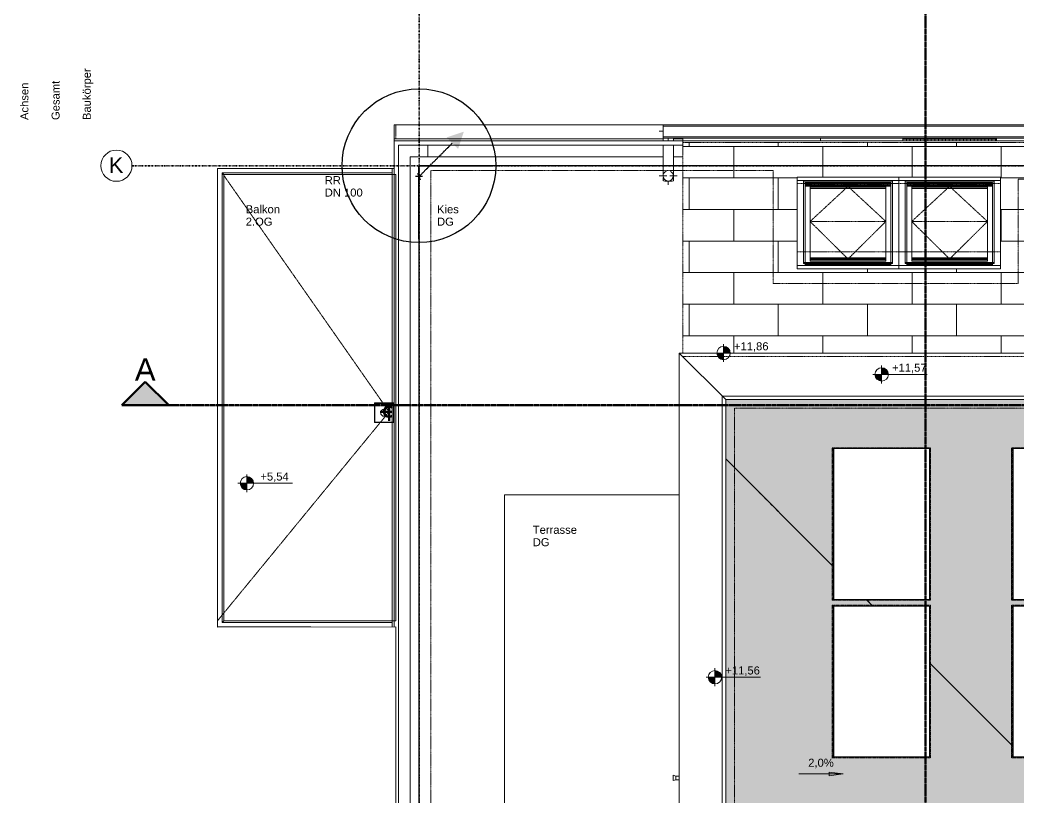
# Model space of a CAD drawing. Header units: millimetres. Extents: x -16605 to 28644, y -13270 to 28283.
# Drawn here: x -16424 to -5227, y 8372 to 17083 of the extents above; entities that cross this region are included whole.
import ezdxf
from ezdxf.enums import TextEntityAlignment as Align

# ---------------------------------------------------------------- set-up
doc = ezdxf.new("R2010")
doc.units = ezdxf.units.MM
for name, pattern in [('ACAD_ISO08W100', [36, 24, -3, 6, -3]), ('Achse', [0.009, 0.005, -0.002, 0, -0.002]), ('Strich', [0.00635, 0.003175, -0.003175]), ('Strich Punkt Mittel', [0.015875, 0.00635, -0.004763, 0, -0.004763]), ('Verdeckt', [0.003, 0.002, -0.001]), ('Verdeckt Oben', [0.00225, 0.0015, -0.00075]), ('Verdeckt Unten', [0.005, 0.003, -0.002])]:
    doc.linetypes.add(name, pattern=pattern)
for name, color, linetype, lineweight in [('A-FLOR-HRAL', 11, 'Continuous', 5), ('A-ROOF-OTLN', 132, 'Continuous', 5), ('A-ROOF-PATT', 132, 'Continuous', 13), ('A_2D', 7, 'Continuous', 5), ('A_Beschriftung_', 7, 'Continuous', 9), ('A_Dach', 7, 'Continuous', 13), ('A_Decken', 8, 'Continuous', 13), ('A_Fenster', 7, 'Continuous', 13), ('A_Gelaender', 7, 'Continuous', 13), ('A_Raeume', 7, 'Continuous', 13), ('A_Raeume_', 7, 'Continuous', 5), ('A_Raster_', 1, 'Continuous', 9), ('A_Waende', 7, 'Continuous', 13), ('G-ANNO-DIMS_', 111, 'Continuous', 9), ('G-ANNO-SYMB_', 111, 'Continuous', 9), ('HT_E-Gesamt', 2, 'Continuous', 13), ('M-EQPM', 50, 'Continuous', 5), ('P-PIPE', 3, 'Continuous', 5), ('P-PIPE-CNTR', 3, 'Continuous', 5), ('Text', 250, 'Continuous', 9)]:
    doc.layers.add(name, color=color, linetype=linetype, lineweight=lineweight)
doc.layers.add('E_ERDUNG', color=150, linetype='ACAD_ISO08W100', true_color=0x0f87ff)
doc.styles.add('Arial', font='arial.ttf', dxfattribs={"height": 0.175})
doc.styles.add('Arial_1', font='arial.ttf', dxfattribs={"height": 0.09})
doc.styles.add('Arial_6', font='arial.ttf', dxfattribs={"height": 0.25})
doc.styles.add('Arial_7', font='arial.ttf', dxfattribs={"height": 0.0018})
doc.styles.add('ET_LEGENDE - Wohnung$0$ROMANS', font='romans.shx', dxfattribs={"width": 0.6})

# ---------------------------------------------------------------- blocks, each defined once
blk = doc.blocks.new('Geländer - Geländer-3410059-263_PP_DDS_BT1')
at = {"layer": 'A_Gelaender', "lineweight": 5}
for p, q in [((10.663, 87.858), (7.643, 87.858)), ((10.883, 87.858), (10.778, 87.858)), ((10.883, 87.858), (10.883, 87.838)), ((7.623, 87.528), (7.623, 84.899)), ((7.623, 84.894), (7.623, 84.684)), ((7.623, 84.679), (7.623, 82.389))]:
    blk.add_line(p, q, dxfattribs=at)
blk = doc.blocks.new('Typ des oberen Holms - Oberer Geländerholm_Innen_-3410094-263_PP_DDS_BT1')
at = {"layer": 'A_Gelaender', "lineweight": 5}
for p, q in [((7.643, 87.838), (10.883, 87.838)), ((7.693, 87.788), (7.693, 70.848)), ((10.883, 87.788), (7.693, 87.788)), ((10.883, 87.838), (10.883, 87.788)), ((7.643, 82.389), (7.643, 87.528))]:
    blk.add_line(p, q, dxfattribs=at)
blk = doc.blocks.new('Typ des oberen Holms - Oberer Geländerholm_Innen_-V4-263_PP_DDS_BT1')
at = {"layer": 'A_Gelaender', "lineweight": 5}
for p, q in [((7.643, 87.838), (10.883, 87.838)), ((7.693, 87.788), (10.883, 87.788)), ((7.693, 70.848), (7.693, 87.788)), ((10.883, 87.838), (10.883, 87.788)), ((7.643, 82.389), (7.643, 87.528))]:
    blk.add_line(p, q, dxfattribs=at)
blk = doc.blocks.new('Geländer - Geländer-3422997-263_PP_DDS_BT1')
at = {"layer": 'A_Gelaender', "lineweight": 5}
for p, q in [((5.713, 87.478), (5.733, 87.458)), ((5.733, 87.458), (7.623, 87.458)), ((5.733, 82.458), (5.733, 87.458)), ((5.713, 82.438), (5.733, 82.458)), ((7.623, 82.458), (5.733, 82.458))]:
    blk.add_line(p, q, dxfattribs=at)
blk = doc.blocks.new('Typ des oberen Holms - Oberer Geländerholm_Innen_-3423006-263_PP_DDS_BT1')
at = {"layer": 'A_Gelaender', "lineweight": 5}
for p, q in [((7.623, 87.478), (5.713, 87.478)), ((5.713, 87.478), (5.713, 82.438)), ((5.713, 82.438), (7.623, 82.438)), ((6.708, 82.388), (5.663, 82.388))]:
    blk.add_line(p, q, dxfattribs=at)
blk = doc.blocks.new('Typ des oberen Holms - Oberer Geländerholm_Innen_-V5-263_PP_DDS_BT1')
at = {"layer": 'A_Gelaender', "lineweight": 5}
for p, q in [((5.713, 87.478), (5.713, 82.438)), ((7.623, 87.478), (5.713, 87.478)), ((5.713, 82.438), (7.623, 82.438)), ((5.663, 82.388), (6.708, 82.388))]:
    blk.add_line(p, q, dxfattribs=at)
blk = doc.blocks.new('Fens_Dach_1tlg1 - KF_1140X1400-V8-263_PP_DDS_BT1')
at = {"layer": 'A_Fenster'}
for p, q in [((37.85, 87.429), (36.71, 87.429)), ((36.71, 87.429), (36.71, 86.439)), ((36.71, 87.393), (36.71, 87.429)), ((36.71, 86.403), (36.71, 87.393)), ((36.71, 87.393), (36.78, 87.393)), ((36.78, 87.393), (37.78, 87.393)), ((36.78, 86.474), (36.78, 87.393)), ((36.78, 87.393), (36.78, 87.379)), ((37.78, 87.393), (36.78, 87.393)), ((36.78, 87.379), (36.78, 86.46)), ((36.78, 87.379), (37.78, 87.379)), ((36.8, 86.474), (36.8, 87.365)), ((36.8, 87.365), (37.76, 87.365)), ((36.8, 87.33), (36.8, 87.365)), ((36.8, 86.474), (36.8, 87.365)), ((36.8, 87.365), (36.8, 87.34)), ((37.76, 87.365), (36.8, 87.365)), ((36.8, 87.34), (36.8, 86.474)), ((36.855, 87.34), (36.8, 87.34)), ((36.855, 87.326), (36.855, 87.34)), ((37.705, 87.34), (36.855, 87.34)), ((36.855, 87.34), (36.855, 86.527)), ((37.705, 87.34), (36.855, 87.34)), ((37.76, 87.34), (37.705, 87.34)), ((37.705, 87.34), (37.705, 87.326)), ((37.705, 86.527), (37.705, 87.34)), ((37.76, 87.365), (37.76, 86.474)), ((37.76, 87.365), (37.76, 87.33)), ((37.76, 87.365), (37.76, 86.474)), ((37.76, 87.34), (37.76, 87.365)), ((37.76, 86.474), (37.76, 87.34)), ((37.78, 87.393), (37.85, 87.393)), ((37.78, 87.393), (37.78, 86.474)), ((37.78, 87.379), (37.78, 87.393)), ((37.78, 86.46), (37.78, 87.379)), ((37.85, 86.439), (37.85, 87.429)), ((37.85, 87.429), (37.85, 87.393)), ((37.85, 87.393), (37.85, 86.403)), ((37.76, 87.33), (36.8, 87.33)), ((36.8, 87.33), (36.8, 86.474)), ((36.855, 86.513), (36.855, 87.326)), ((36.855, 87.326), (36.855, 87.316)), ((36.855, 87.326), (37.705, 87.326)), ((36.855, 87.301), (36.855, 87.326)), ((36.855, 87.316), (36.855, 86.503)), ((36.855, 87.316), (37.705, 87.316)), ((36.855, 86.503), (36.855, 87.301)), ((37.705, 87.301), (36.855, 87.301)), ((37.705, 87.316), (37.705, 87.326)), ((37.705, 87.326), (37.705, 86.513)), ((37.705, 87.326), (37.705, 87.301)), ((37.705, 86.503), (37.705, 87.316)), ((37.705, 87.301), (37.705, 86.503)), ((37.76, 86.474), (37.76, 87.33)), ((36.71, 86.439), (37.85, 86.439)), ((36.71, 86.403), (36.71, 86.439)), ((37.78, 86.474), (36.78, 86.474)), ((36.78, 86.474), (36.78, 86.46)), ((36.78, 86.46), (37.78, 86.46)), ((37.76, 86.474), (36.8, 86.474)), ((36.8, 86.474), (36.8, 86.46)), ((36.8, 86.46), (36.8, 86.474)), ((37.76, 86.474), (36.8, 86.474)), ((36.8, 86.474), (36.8, 86.46)), ((36.8, 86.474), (36.8, 86.46)), ((36.8, 86.46), (36.8, 86.449)), ((36.8, 86.439), (36.8, 86.46)), ((36.8, 86.46), (36.8, 86.449)), ((36.8, 86.46), (36.8, 86.449)), ((36.8, 86.449), (36.8, 86.439)), ((36.8, 86.449), (37.76, 86.449)), ((36.8, 86.439), (37.76, 86.439)), ((36.855, 86.488), (36.855, 86.527)), ((36.855, 86.527), (37.705, 86.527)), ((36.855, 86.503), (36.855, 86.513)), ((37.705, 86.513), (36.855, 86.513)), ((36.855, 86.503), (37.705, 86.503)), ((36.855, 86.488), (36.855, 86.503)), ((37.705, 86.488), (36.855, 86.488)), ((37.705, 86.488), (37.705, 86.527)), ((37.705, 86.513), (37.705, 86.503)), ((37.705, 86.503), (37.705, 86.488)), ((37.76, 86.46), (37.76, 86.474)), ((37.76, 86.46), (37.76, 86.474)), ((37.76, 86.474), (37.76, 86.46)), ((37.76, 86.46), (37.76, 86.474)), ((37.76, 86.449), (37.76, 86.46)), ((37.76, 86.439), (37.76, 86.46)), ((37.76, 86.46), (37.76, 86.449)), ((37.76, 86.449), (37.76, 86.46)), ((37.76, 86.439), (37.76, 86.449)), ((37.78, 86.474), (37.78, 86.46)), ((37.85, 86.403), (37.85, 86.439)), ((37.85, 86.403), (36.71, 86.403))]:
    blk.add_line(p, q, dxfattribs=at)
at = {"layer": 'A_Fenster', "linetype": 'Verdeckt', "lineweight": 5}
for p, q in [((36.8, 86.474), (36.8, 87.352)), ((36.8, 87.352), (37.76, 87.352)), ((37.76, 87.352), (37.76, 86.474)), ((36.855, 86.933), (37.28, 87.326)), ((37.705, 86.933), (37.28, 87.326)), ((36.855, 86.933), (37.705, 86.933)), ((37.266, 86.527), (36.855, 86.933)), ((37.295, 86.527), (37.705, 86.933)), ((36.8, 86.461), (36.8, 86.474)), ((37.76, 86.461), (36.8, 86.461)), ((37.28, 86.513), (37.266, 86.527)), ((37.28, 86.513), (37.295, 86.527)), ((37.76, 86.474), (37.76, 86.461))]:
    blk.add_line(p, q, dxfattribs=at)
blk = doc.blocks.new('Fens_Dach_1tlg1 - KF_1140X1400-V12-263_PP_DDS_BT1')
at = {"layer": 'A_Fenster'}
for p, q in [((13.305, 87.429), (12.165, 87.429)), ((12.165, 87.429), (12.165, 86.439)), ((12.165, 87.393), (12.165, 87.429)), ((12.165, 86.403), (12.165, 87.393)), ((12.165, 87.393), (12.235, 87.393)), ((12.235, 87.393), (13.235, 87.393)), ((12.235, 86.474), (12.235, 87.393)), ((12.235, 87.393), (12.235, 87.379)), ((13.235, 87.393), (12.235, 87.393)), ((12.235, 87.379), (12.235, 86.46)), ((12.235, 87.379), (13.235, 87.379)), ((12.255, 86.474), (12.255, 87.365)), ((12.255, 87.365), (13.215, 87.365)), ((12.255, 87.33), (12.255, 87.365)), ((12.255, 86.474), (12.255, 87.365)), ((12.255, 87.365), (12.255, 87.34)), ((13.215, 87.365), (12.255, 87.365)), ((12.255, 87.34), (12.255, 86.474)), ((12.31, 87.34), (12.255, 87.34)), ((12.31, 87.326), (12.31, 87.34)), ((13.16, 87.34), (12.31, 87.34)), ((12.31, 87.34), (12.31, 86.527)), ((13.16, 87.34), (12.31, 87.34)), ((13.215, 87.34), (13.16, 87.34)), ((13.16, 87.34), (13.16, 87.326)), ((13.16, 86.527), (13.16, 87.34)), ((13.215, 87.365), (13.215, 86.474)), ((13.215, 87.365), (13.215, 87.33)), ((13.215, 87.365), (13.215, 86.474)), ((13.215, 87.34), (13.215, 87.365)), ((13.215, 86.474), (13.215, 87.34)), ((13.235, 87.393), (13.305, 87.393)), ((13.235, 87.393), (13.235, 86.474)), ((13.235, 87.379), (13.235, 87.393)), ((13.235, 86.46), (13.235, 87.379)), ((13.305, 86.439), (13.305, 87.429)), ((13.305, 87.429), (13.305, 87.393)), ((13.305, 87.393), (13.305, 86.403)), ((13.215, 87.33), (12.255, 87.33)), ((12.255, 87.33), (12.255, 86.474)), ((12.31, 86.513), (12.31, 87.326)), ((12.31, 87.326), (12.31, 87.316)), ((12.31, 87.326), (13.16, 87.326)), ((12.31, 87.301), (12.31, 87.326)), ((12.31, 87.316), (12.31, 86.503)), ((12.31, 87.316), (13.16, 87.316)), ((12.31, 86.503), (12.31, 87.301)), ((13.16, 87.301), (12.31, 87.301)), ((13.16, 87.316), (13.16, 87.326)), ((13.16, 87.326), (13.16, 86.513)), ((13.16, 87.326), (13.16, 87.301)), ((13.16, 86.503), (13.16, 87.316)), ((13.16, 87.301), (13.16, 86.503)), ((13.215, 86.474), (13.215, 87.33)), ((12.165, 86.439), (13.305, 86.439)), ((12.165, 86.403), (12.165, 86.439)), ((13.235, 86.474), (12.235, 86.474)), ((12.235, 86.474), (12.235, 86.46)), ((12.235, 86.46), (13.235, 86.46)), ((13.215, 86.474), (12.255, 86.474)), ((12.255, 86.474), (12.255, 86.46)), ((12.255, 86.46), (12.255, 86.474)), ((13.215, 86.474), (12.255, 86.474)), ((12.255, 86.474), (12.255, 86.46)), ((12.255, 86.474), (12.255, 86.46)), ((12.255, 86.46), (12.255, 86.449)), ((12.255, 86.439), (12.255, 86.46)), ((12.255, 86.46), (12.255, 86.449)), ((12.255, 86.46), (12.255, 86.449)), ((12.255, 86.449), (12.255, 86.439)), ((12.255, 86.449), (13.215, 86.449)), ((12.255, 86.439), (13.215, 86.439)), ((12.31, 86.488), (12.31, 86.527)), ((12.31, 86.527), (13.16, 86.527)), ((12.31, 86.503), (12.31, 86.513)), ((13.16, 86.513), (12.31, 86.513)), ((12.31, 86.503), (13.16, 86.503)), ((12.31, 86.488), (12.31, 86.503)), ((13.16, 86.488), (12.31, 86.488)), ((13.16, 86.488), (13.16, 86.527)), ((13.16, 86.513), (13.16, 86.503)), ((13.16, 86.503), (13.16, 86.488)), ((13.215, 86.46), (13.215, 86.474)), ((13.215, 86.46), (13.215, 86.474)), ((13.215, 86.474), (13.215, 86.46)), ((13.215, 86.46), (13.215, 86.474)), ((13.215, 86.449), (13.215, 86.46)), ((13.215, 86.439), (13.215, 86.46)), ((13.215, 86.46), (13.215, 86.449)), ((13.215, 86.449), (13.215, 86.46)), ((13.215, 86.439), (13.215, 86.449)), ((13.235, 86.474), (13.235, 86.46)), ((13.305, 86.403), (13.305, 86.439)), ((13.305, 86.403), (12.165, 86.403))]:
    blk.add_line(p, q, dxfattribs=at)
at = {"layer": 'A_Fenster', "linetype": 'Verdeckt', "lineweight": 5}
for p, q in [((12.255, 86.474), (12.255, 87.352)), ((12.255, 87.352), (13.215, 87.352)), ((13.215, 87.352), (13.215, 86.474)), ((12.31, 86.933), (12.735, 87.326)), ((13.16, 86.933), (12.735, 87.326)), ((12.31, 86.933), (13.16, 86.933)), ((12.721, 86.527), (12.31, 86.933)), ((12.75, 86.527), (13.16, 86.933)), ((12.255, 86.461), (12.255, 86.474)), ((13.215, 86.461), (12.255, 86.461)), ((12.735, 86.513), (12.721, 86.527)), ((12.735, 86.513), (12.75, 86.527)), ((13.215, 86.474), (13.215, 86.461))]:
    blk.add_line(p, q, dxfattribs=at)
blk = doc.blocks.new('Fens_1tlg_OL - DF_OL_DK_1120x2400-10146496-263_PP_DDS_BT1')
at = {"layer": 'A_Fenster', "linetype": 'Verdeckt Oben', "lineweight": 5}
blk.add_line((-0.525, 0.26), (0.525, 0.26), dxfattribs=at)
blk = doc.blocks.new('Basiswand _ Attika_BLE_0340_0100 - ___-7444952-263_PP_DDS_BT1')
at = {"layer": 'A_Waende'}
for p, q in [((11.363, 84.938), (10.843, 85.458)), ((10.843, 85.458), (39.483, 85.458)), ((11.363, 84.938), (38.963, 84.938))]:
    blk.add_line(p, q, dxfattribs=at)
blk = doc.blocks.new('Basiswand _ Attika_BLE_0340_0100 - ___-7444962-263_PP_DDS_BT1')
at = {"layer": 'A_Waende'}
for p, q in [((10.843, 85.458), (11.363, 84.938)), ((10.843, 73.698), (10.843, 85.458)), ((11.363, 74.218), (11.363, 84.938)), ((11.363, 74.218), (10.843, 73.698))]:
    blk.add_line(p, q, dxfattribs=at)
blk = doc.blocks.new('Allg_Sollarkollektor - Allg_Sollarkollektor-V22-263_PP_DDS_BT1')
at = {"layer": 'A_2D', "color": 8, "linetype": 'Strich', "lineweight": 13}
for p, q in [((-0.855, 0.555), (-0.855, -0.537)), ((0.855, 0.555), (-0.855, 0.555)), ((-0.845, 0.545), (-0.845, -0.527)), ((0.845, 0.545), (-0.845, 0.545)), ((-0.845, 0.545), (0.845, 0.545)), ((-0.845, -0.527), (-0.845, 0.545)), ((0.845, -0.527), (0.845, 0.545)), ((0.845, 0.545), (0.845, -0.527)), ((0.855, -0.537), (0.855, 0.555)), ((-0.855, -0.537), (0.855, -0.537)), ((-0.855, -0.537), (-0.855, -0.546)), ((0.855, -0.546), (-0.855, -0.546)), ((-0.845, -0.527), (0.845, -0.527)), ((0.845, -0.527), (-0.845, -0.527)), ((0.855, -0.537), (0.855, -0.546))]:
    blk.add_line(p, q, dxfattribs=at)
blk = doc.blocks.new('HLS_Rigol - 20x8cm-V27-263_PP_DDS_BT1')
at = {"layer": 'M-EQPM'}
h = blk.add_hatch(dxfattribs=at)
h.set_pattern_fill('FP_22', color=256, style=0, pattern_type=2)
h.set_pattern_definition([(270, (0, 0.6096), (0.04, 0), [])])
h.paths.add_polyline_path([(0.539, 0.077), (1.05, 0.077), (1.05, 0.095), (0, 0.095), (0, 0.077), (0.185, 0.077)])
for p, q in [((0, 0.097), (0, 0.1)), ((0, 0.1), (1.05, 0.1)), ((0, 0.1), (1.05, 0.1)), ((0, 0.097), (1.05, 0.097)), ((0, 0.077), (0, 0.095)), ((0, 0.095), (1.05, 0.095)), ((1.05, 0.1), (1.05, 0.097)), ((1.05, 0.095), (1.05, 0.077))]:
    blk.add_line(p, q, dxfattribs=at)
blk = doc.blocks.new('Kemperventil - Standard-V29-263_PP_DDS_BT1')
at = {"layer": 'HT_E-Gesamt'}
for p, q in [((0.095, 0.19), (0.105, 0.16)), ((0.125, 0.19), (0.095, 0.19)), ((0.105, 0.16), (0.105, 0.12)), ((0.125, 0.16), (0.105, 0.16)), ((0.155, 0.19), (0.125, 0.19)), ((0.145, 0.16), (0.125, 0.16)), ((0.145, 0.16), (0.155, 0.19)), ((0.145, 0.12), (0.145, 0.16))]:
    blk.add_line(p, q, dxfattribs=at)
blk = doc.blocks.new('HLS_Wasserfangkasten - HLS_Wasserfangkasten-V32-263_PP_DDS_BT1')
at = {"layer": 'M-EQPM'}
for p, q in [((-0.11, 0.11), (-0.11, -0.11)), ((-0.105, -0.105), (-0.105, 0.105)), ((-0.105, 0.105), (0.105, 0.105)), ((0.105, 0.105), (0.105, -0.105)), ((0.11, -0.11), (0.11, 0.11)), ((-0.11, -0.11), (0.11, -0.11)), ((0.105, -0.105), (-0.105, -0.105))]:
    blk.add_line(p, q, dxfattribs=at)
for start, end in [(172.3015, 180), (180, 360), (360, 29.7215)]:
    blk.add_arc((0, 0), 0.04, start, end, dxfattribs=at)
blk = doc.blocks.new('Raster - BS_Achse-112124-263_PP_DDS_BT1')
at = {"layer": 'A_Beschriftung_'}
blk.add_circle((0, 0), 0.0035, dxfattribs=at)
blk = doc.blocks.new('Höhenkoten - 018-55641-263_PP_DDS_BT1')
at = {"layer": 'G-ANNO-DIMS_'}
h = blk.add_hatch(color=256, dxfattribs=at)
edge = h.paths.add_edge_path()
edge.add_line((0, 0), (0, -0.0015))
edge.add_arc((0, 0), 0.0015, 180, 270, ccw=False)
edge.add_line((-0.0015, 0), (0, 0))
h = blk.add_hatch(color=256, dxfattribs=at)
edge = h.paths.add_edge_path()
edge.add_line((0, 0), (0, 0.0015))
edge.add_arc((0, 0), 0.0015, 0, 90, ccw=False)
edge.add_line((0.0015, 0), (0, 0))
for p, q in [((-0.002, 0), (0.01024, 0)), ((0, 0), (0, 0.002)), ((0, 0), (0, -0.002))]:
    blk.add_line(p, q, dxfattribs=at)
blk.add_circle((0, 0), 0.0015, dxfattribs=at)
blk = doc.blocks.new('Schnitt - 100_Gebaeudeschnitt-1260755-263_PP_DDS_BT1')
at = {"layer": 'G-ANNO-SYMB_'}
blk.add_hatch(color=256, dxfattribs=at).paths.add_polyline_path([(-0.00829, 0), (-0.00305, 0.00525), (0.0022, 0)])
at = {"layer": 'G-ANNO-SYMB_', "lineweight": 70}
for p, q in [((-0.00305, 0.00525), (-0.00829, 0)), ((0.0022, 0), (-0.00305, 0.00525)), ((-0.00829, 0), (0.0022, 0))]:
    blk.add_line(p, q, dxfattribs=at)
blk = doc.blocks.new('BS_Maßkette_AT_PP - oben oder links-9611914-263_PP_DDS_BT1')
at = {"layer": 'A_Beschriftung_', "char_height": 0.0018, "attachment_point": 1, "style": 'Arial_7'}
for s, insert, width in [('Achsen', (0, 0.00022), 0.0099409), ('Gesamt', (0, -0.00678), 0.0102616), ('Baukörper', (0, -0.01378), 0.0137089)]:
    blk.add_mtext(s, dxfattribs=dict(at, insert=insert, width=width))
blk = doc.blocks.new('645645654')
at = {"layer": 'A-ROOF-PATT', "lineweight": 5, "true_color": 0x636466}
h = blk.add_hatch(dxfattribs=at)
h.set_pattern_fill('FP_19', color=251, style=0, pattern_type=2)
h.set_pattern_definition([(180, (0.0827, 43.595), (-1, -0.70711), [1, 0]), (180, (0.0827, 43.241), (-1, -0.70711), [1, 0]), (270, (-0.4173, 43.948), (1, -0.70711), [0.35355, -0.35355]), (270, (-0.9173, 43.595), (1, -0.70711), [0.35355, -0.35355])])
h.paths.add_polyline_path([(12.103, 85.418), (22.418, 85.418), (22.418, 85.421), (10.883, 85.421), (10.883, 85.418), (11.75, 85.418)])
h.paths.add_polyline_path([(16.346, 85.458), (22.418, 85.458), (22.418, 87.818), (10.883, 87.818), (10.883, 85.458), (15.992, 85.458)])
h.paths.add_polyline_path([(13.164, 86.403), (12.165, 86.403), (12.165, 87.429), (14.445, 87.429), (14.445, 86.403), (13.305, 86.403)])
h.paths.add_polyline_path([(18.518, 86.403), (18.518, 87.429), (19.658, 87.429), (19.658, 86.403), (18.755, 86.403)])
h.paths.add_polyline_path([(16.699, 86.403), (16.115, 86.403), (16.115, 87.429), (17.255, 87.429), (17.255, 86.403)])
h = blk.add_hatch(dxfattribs=at)
h.set_pattern_fill('FP_3', color=251, style=0, pattern_type=2)
h.set_pattern_definition([(228.007, (0.18288, 0.31212), (-2.0318916186, -2.2854183216), [0.03417, -3.383]), (184.969, (0.16002, 0.28673), (3.0484561691, 0.2540019391), [0.05864, -5.805]), (132.516, (0.1016, 0.28165), (2.5403073697, -2.7937891523), [0.04134, -4.093]), (267.273, (0.00254, 0.21816), (0.253996185, 5.0786668393), [0.05339, -5.286]), (292.838, (0, 0.16483), (-1.2698527249, 3.0470029274), [0.05235, -5.183]), (357.274, (0.02032, 0.11658), (-5.07967014, 0.2539551053), [0.0534, -5.287]), (37.689, (0.07366, 0.11404), (-3.3023081407, -2.5397638277), [0.07061, -6.991]), (72.252, (0.12954, 0.15721), (1.778005175, 5.5869097272), [0.06666, -6.599]), (121.435, (0.14986, 0.2207), (-2.0322483687, 3.3017026713), [0.05357, -5.304]), (175.237, (0.12192, 0.26641), (2.793562267, -0.253928434), [0.06117, -2.997]), (222.392, (0.06096, 0.27149), (-3.04766884196, -2.7931589737), [0.0791, -7.831]), (138.82, (0.254, 0.21562), (-1.777671267, 1.5233964025), [0.027, -2.673]), (171.471, (0.23368, 0.2334), (3.3021888525, -0.5079247348), [0.05137, -5.085]), (224.994, (0.18288, 0.24102), (1.7e-06, -0.25395033), [0.03592, -0.32326]), (203.194, (0.1651, 0.27149), (1.269649148, 0.507732472), [0.01934, -1.915]), (291.805, (0.14732, 0.26387), (-0.25399169, 0.761853061), [0.02735, -1.34]), (30.959, (0.15748, 0.23848), (0.762001806, 0.507900117), [0.04443, -1.437]), (161.569, (0.19558, 0.26133), (0.50799946, -0.25394648), [0.03213, -0.77107]), (16.386, (0, 0.26387), (2.5402409495, 0.7618958376), [0.04501, -4.456]), (70.343, (0.04318, 0.27657), (-1.0158409634, -2.7930526678), [0.03775, -3.738]), (293.203, (0.19558, 0.31212), (-0.507931902, 1.269569378), [0.03868, -1.895]), (343.614, (0.21082, 0.27657), (-2.5402409495, 0.7618958376), [0.04501, -4.456]), (339.448, (0, 0.10642), (-1.269562447, 0.507723815), [0.0434, -2.127]), (294.779, (0.04064, 0.09119), (-1.270170545, 2.793875891), [0.03636, -3.6]), (66.797, (0.19812, 0.05817), (0.507931902, 1.269569378), [0.03868, -1.895]), (17.351, (0.21336, 0.09373), (-3.3023008244, -1.015905403), [0.04258, -4.215]), (69.44, (0.07366, 0.05817), (-0.507910437, -1.269488031), [0.0217, -2.148]), (101.312, (0.18288, 0.05817), (-0.25401686, 1.015909677), [0.01295, -1.282]), (165.966, (0.18034, 0.07087), (0.762001095, -0.25395347), [0.05236, -0.99489]), (186.008, (0.12954, 0.08357), (2.540368142, 0.2539986755), [0.04853, -4.804]), (303.695, (0.15748, 0.21562), (-0.25399657, 0.50789492), [0.03663, -0.87906]), (353.159, (0.1778, 0.18515), (4.3182463913, -0.5078916343), [0.06396, -6.332]), (60.941, (0.2413, 0.17753), (-1.015812906, -1.777341202), [0.02615, -2.589]), (90, (0.254, 0.20038), (-0.254, 0.25395), [0.01524, -0.23871]), (120.261, (0.12446, 0.09119), (1.015775651, -1.7772852853), [0.03528, -3.493]), (48.007, (0.10668, 0.12166), (2.0318916186, 2.2854183216), [0.06834, -3.349]), (0, (0.1524, 0.17245), (0.254, 0.25395), [0.06604, -0.18796]), (325.31, (0.21844, 0.17245), (-2.5398141737, 1.7775269018), [0.04016, -3.976]), (254.052, (0.25146, 0.14959), (-0.253856876, -1.015327533), [0.03698, -1.812]), (207.641, (0.2413, 0.11404), (-4.8256903689, -2.5392983613), [0.06021, -5.961]), (175.427, (0.18796, 0.08611), (-3.3022641056, 0.2539653403), [0.0637, -6.307])])
h.paths.add_polyline_path([(15.094, 80.542), (15.222, 80.542), (15.218, 80.922), (14.713, 80.922), (15.047, 80.589)])
h.paths.add_polyline_path([(14.568, 81.067), (14.568, 82.632), (15.198, 82.632), (15.198, 82.687), (14.568, 82.687), (14.568, 84.397), (15.178, 84.397), (15.171, 84.938), (11.363, 84.938), (11.363, 84.273), (12.559, 83.076), (12.559, 84.397), (13.66, 84.397), (13.66, 82.687), (12.949, 82.687), (13.003, 82.632), (13.66, 82.632), (13.66, 81.976), (14.524, 81.112)])
h = blk.add_hatch(dxfattribs=at)
h.set_pattern_fill('FP_1', color=251, style=0, pattern_type=2)
h.set_pattern_definition([(228.018, (0.16291, 0.254), (-2.0314528123, -2.2858083747), [0.03417, -3.383]), (184.971, (0.14005, 0.2286), (3.0474510622, 0.2540216987), [0.05863, -5.804]), (132.505, (0.08165, 0.22352), (2.5397709538, -2.7942768048), [0.04134, -4.093]), (267.274, (-0.01739, 0.16002), (0.2539551053, 5.07967014), [0.0534, -5.287]), (292.83, (-0.01993, 0.10668), (-1.2698152688, 3.0481018627), [0.05236, -5.184]), (357.273, (0.00038, 0.05842), (-5.0786668393, 0.253996185), [0.05339, -5.286]), (37.7, (0.05371, 0.05588), (-3.301035372, -2.5397783393), [0.07061, -6.99]), (72.259, (0.10958, 0.09906), (1.7776368311, 5.5880763064), [0.06667, -6.6]), (121.425, (0.1299, 0.16256), (-2.0316720819, 3.3020573153), [0.05358, -5.304]), (175.235, (0.10196, 0.20828), (2.7935534013, -0.254025948), [0.06116, -2.997]), (222.403, (0.04101, 0.21336), (-3.0471325378, -2.7937440326), [0.0791, -7.831]), (138.808, (0.23402, 0.15748), (-1.7773521685, 1.5237686836), [0.027, -2.673]), (171.468, (0.2137, 0.17526), (3.30117332, -0.5079492745), [0.05136, -5.084]), (225.006, (0.16291, 0.18288), (5.4e-06, -0.25399983), [0.03592, -0.32326]), (203.203, (0.14513, 0.21336), (1.269569378, 0.507931902), [0.01934, -1.915]), (291.797, (0.12736, 0.20574), (-0.253942868, 0.76200551), [0.02736, -1.34]), (30.969, (0.13752, 0.18034), (0.761847982, 0.508005658), [0.04443, -1.436]), (161.562, (0.17561, 0.2032), (0.50789886, -0.25399589), [0.03212, -0.77095]), (16.393, (-0.01993, 0.20574), (2.539188499, 0.7619239566), [0.045, -4.455]), (70.35, (0.02324, 0.21844), (-1.015826576, -2.7941218824), [0.03776, -3.738]), (293.194, (0.17561, 0.254), (-0.507732472, 1.269649148), [0.03869, -1.896]), (343.607, (0.19084, 0.21844), (-2.539188499, 0.7619239566), [0.045, -4.455]), (339.44, (-0.01993, 0.04826), (-1.269488031, 0.507910437), [0.0434, -2.126]), (294.771, (0.0207, 0.03302), (-1.269780434, 2.794053213), [0.03637, -3.6]), (66.806, (0.17815, 0), (0.507732472, 1.269649148), [0.03869, -1.896]), (17.357, (0.19338, 0.03556), (-3.3012399564, -1.015952889), [0.04257, -4.214]), (69.448, (0.05371, 0), (-0.507723815, -1.269562447), [0.0217, -2.148]), (101.308, (0.16291, 0), (-0.25393613, 1.01592937), [0.01295, -1.282]), (165.961, (0.16037, 0.0127), (0.761850388, -0.25399813), [0.05235, -0.99472]), (186.01, (0.10958, 0.0254), (2.5393647706, 0.253982649), [0.04852, -4.803]), (303.685, (0.13752, 0.15748), (-0.253946744, 0.50799749), [0.03663, -0.87912]), (353.156, (0.15783, 0.127), (4.317226918, -0.50799857), [0.06394, -6.33]), (60.95, (0.22132, 0.11938), (-1.016019282, -1.77837494), [0.02615, -2.589]), (90, (0.23402, 0.14224), (-0.25395, 0.254), [0.01524, -0.23876]), (120.251, (0.1045, 0.03302), (1.0159692298, -1.7783263712), [0.03528, -3.493]), (48.018, (0.08673, 0.0635), (2.0314528123, 2.2858083747), [0.06834, -3.349]), (0, (0.13244, 0.1143), (0.25395, 0.254), [0.06603, -0.18792]), (325.299, (0.19846, 0.1143), (-2.5394728662, 1.7780144784), [0.04016, -3.975]), (254.058, (0.23148, 0.09144), (-0.25403483, -1.016312904), [0.03698, -1.812]), (207.651, (0.22132, 0.05588), (-4.8252471042, -2.5401405645), [0.06021, -5.96]), (175.425, (0.16799, 0.02794), (-3.3012584247, 0.2540008469), [0.06369, -6.305])])
h.paths.add_polyline_path([(11.363, 76.66), (13.755, 79.053), (12.587, 79.053), (12.587, 80.153), (14.297, 80.153), (14.297, 79.594), (14.351, 79.649), (14.351, 80.153), (14.856, 80.153), (15.094, 80.392), (15.094, 80.542), (14.713, 80.922), (14.568, 80.922), (14.568, 81.067), (13.66, 81.976), (13.66, 80.922), (12.559, 80.922), (12.559, 82.632), (13.003, 82.632), (12.949, 82.687), (12.559, 82.687), (12.559, 83.076), (11.363, 84.273), (11.363, 77.018)])
at = {"layer": 'G-ANNO-DIMS_', "true_color": 0x636466}
blk.add_hatch(color=251, dxfattribs=at).paths.add_polyline_path([(12.682, 80.74), (12.523, 80.761), (12.523, 80.719)])
at = {"layer": 'A-ROOF-OTLN', "color": 251, "true_color": 0x636466}
for p, q in [((10.663, 87.868), (10.663, 88.018)), ((10.663, 88.003), (22.418, 88.003)), ((10.663, 87.883), (22.418, 87.883)), ((10.663, 87.868), (22.418, 87.868))]:
    blk.add_line(p, q, dxfattribs=at)
at = {"layer": 'A_2D', "color": 251, "true_color": 0x636466}
for p, q in [((7.643, 87.528), (7.643, 88.018)), ((7.643, 88.018), (22.238, 88.018)), ((5.663, 82.388), (5.663, 87.528)), ((5.663, 87.528), (7.643, 87.528)), ((7.663, 82.389), (5.663, 82.387)), ((5.663, 82.387), (5.663, 82.388)), ((7.663, 68.818), (7.663, 82.389))]:
    blk.add_line(p, q, dxfattribs=at)
at = {"layer": 'A_2D', "color": 251, "linetype": 'Verdeckt', "true_color": 0x636466}
for p, q in [((7.587, 84.8), (5.713, 87.478)), ((5.663, 82.458), (7.587, 84.8))]:
    blk.add_line(p, q, dxfattribs=at)
at = {"layer": 'A_2D', "color": 251, "lineweight": 13, "true_color": 0x636466}
for p, q in [((7.663, 87.458), (5.733, 87.458)), ((5.733, 87.458), (5.733, 82.458)), ((7.663, 82.458), (7.663, 87.458)), ((10.843, 83.868), (8.883, 83.868)), ((8.883, 83.868), (8.883, 78.667)), ((10.843, 78.667), (10.843, 83.868)), ((5.733, 82.458), (7.663, 82.458))]:
    blk.add_line(p, q, dxfattribs=at)
at = {"layer": 'A_2D', "color": 251, "linetype": 'Verdeckt', "lineweight": 13, "true_color": 0x636466}
for p, q in [((8.056, 87.506), (11.896, 87.506)), ((8.056, 71.162), (8.056, 87.506)), ((11.896, 87.506), (11.896, 86.239)), ((14.643, 86.239), (14.643, 87.409)), ((14.643, 87.409), (15.924, 87.409)), ((11.896, 86.239), (14.643, 86.239)), ((11.461, 84.839), (38.799, 84.839)), ((11.461, 74.35), (11.461, 84.839))]:
    blk.add_line(p, q, dxfattribs=at)
at = {"layer": 'A_Dach', "color": 251, "linetype": 'Verdeckt Unten', "true_color": 0x636466}
for p, q in [((7.663, 87.858), (7.663, 88.018)), ((22.418, 87.818), (10.883, 87.818)), ((10.883, 87.788), (10.883, 85.458)), ((12.165, 87.393), (14.445, 87.393)), ((12.165, 86.403), (12.165, 87.393)), ((12.165, 87.358), (12.235, 87.358)), ((12.235, 87.358), (14.445, 87.358)), ((14.445, 87.393), (14.445, 86.403)), ((14.445, 86.403), (12.165, 86.403)), ((10.883, 85.421), (10.883, 85.418)), ((10.883, 85.418), (22.418, 85.418)), ((11.363, 84.273), (12.559, 83.076)), ((12.559, 83.076), (11.363, 84.273)), ((12.949, 82.687), (13.003, 82.632)), ((13.003, 82.632), (12.949, 82.687)), ((13.66, 81.976), (14.568, 81.067)), ((14.568, 81.067), (13.66, 81.976))]:
    blk.add_line(p, q, dxfattribs=at)
at = {"layer": 'A_Decken', "color": 251, "true_color": 0x636466}
for p, q in [((12.426, 87.838), (12.426, 87.868)), ((13.35, 87.856), (13.35, 87.858)), ((14.4, 87.858), (14.4, 87.856)), ((7.623, 87.458), (5.733, 87.458)), ((5.733, 87.458), (5.733, 82.458)), ((12.559, 83.076), (11.363, 84.273)), ((8.883, 83.868), (10.843, 83.868)), ((8.883, 78.667), (8.883, 83.868)), ((13.003, 82.632), (12.949, 82.687)), ((5.733, 82.458), (7.623, 82.458)), ((5.75, 82.388), (5.75, 82.387)), ((14.568, 81.067), (13.66, 81.976))]:
    blk.add_line(p, q, dxfattribs=at)
at = {"layer": 'A_Raeume', "color": 251, "linetype": 'Verdeckt', "true_color": 0x636466}
for p, q in [((7.623, 87.458), (5.733, 87.458)), ((5.733, 87.458), (5.733, 82.458)), ((12.235, 86.593), (12.165, 86.593)), ((12.255, 86.593), (12.235, 86.593)), ((13.215, 86.593), (12.255, 86.593)), ((13.235, 86.593), (13.215, 86.593)), ((13.375, 86.593), (13.235, 86.593)), ((13.395, 86.593), (13.375, 86.593)), ((14.355, 86.593), (13.395, 86.593)), ((14.375, 86.593), (14.355, 86.593)), ((14.445, 86.593), (14.375, 86.593)), ((39.003, 84.976), (11.323, 84.976)), ((11.323, 74.178), (11.323, 84.976)), ((5.733, 82.458), (7.563, 82.458))]:
    blk.add_line(p, q, dxfattribs=at)
at = {"layer": 'A_Raeume_', "color": 251, "true_color": 0x636466, "flags": 128}
blk.add_lwpolyline([(39.003, 84.976), (11.323, 84.976), (11.323, 74.178), (39.003, 74.178)], close=True, dxfattribs=at)
at = {"layer": 'A_Raster_', "color": 251, "linetype": 'Strich Punkt Mittel', "lineweight": 35, "true_color": 0x636466}
for p, q in [((7.923, 90.423), (7.923, 67.847)), ((48.152, 87.558), (4.703, 87.558))]:
    blk.add_line(p, q, dxfattribs=at)
at = {"layer": 'A_Waende', "color": 251, "true_color": 0x636466}
for p, q in [((8.023, 87.658), (8.023, 87.788)), ((10.883, 87.838), (39.443, 87.838)), ((7.823, 87.658), (7.823, 70.978)), ((10.663, 87.658), (7.823, 87.658)), ((10.883, 87.658), (10.778, 87.658))]:
    blk.add_line(p, q, dxfattribs=at)
at = {"layer": 'G-ANNO-DIMS_', "color": 251, "true_color": 0x636466}
for p, q in [((12.182, 80.74), (12.682, 80.74)), ((12.682, 80.74), (12.523, 80.761)), ((12.523, 80.761), (12.523, 80.719)), ((12.523, 80.719), (12.682, 80.74))]:
    blk.add_line(p, q, dxfattribs=at)
at = {"layer": 'G-ANNO-SYMB_', "color": 251, "linetype": 'Achse', "lineweight": 70, "true_color": 0x636466}
for p, q in [((13.605, 91.551), (13.605, 68.007)), ((5.005, 84.873), (47.876, 84.873))]:
    blk.add_line(p, q, dxfattribs=at)
at = {"layer": 'P-PIPE', "color": 251, "true_color": 0x636466}
for p, q in [((10.663, 87.868), (10.663, 87.838)), ((10.663, 87.788), (10.663, 87.459)), ((10.778, 87.838), (10.778, 87.868)), ((10.778, 87.388), (10.778, 87.788)), ((10.663, 87.426), (10.663, 87.388))]:
    blk.add_line(p, q, dxfattribs=at)
for centre, radius, start, end in [((10.718, 87.945), 0.0571, 163.548, 180), ((10.718, 87.945), 0.0571, 180, 196.452), ((10.718, 87.443), 0.0572, 111.8867, 180), ((10.718, 87.443), 0.0571, 0, 62.9308), ((10.718, 87.443), 0.0571, 180, 270), ((10.718, 87.443), 0.0571, 270, 271.5022), ((10.718, 87.443), 0.0571, 273.6769, 0)]:
    blk.add_arc(centre, radius, start, end, dxfattribs=at)
at = {"layer": 'P-PIPE', "color": 251, "lineweight": 100, "true_color": 0x636466}
for radius, start, end in [(0.0571, 90, 180), (0.0571, 180, 270), (0.0572, 50.9913, 90), (0.0571, 270, 309.0087)]:
    blk.add_arc((7.587, 84.8), radius, start, end, dxfattribs=at)
at = {"layer": 'P-PIPE', "color": 251, "true_color": 0x636466}
for major_axis, start_param, end_param in [((0.0572, 0), 3.141593, 4.659906), ((0.0571, 0), 4.675592, 4.712389), ((0.0571, 0), 4.712389, 6.283185)]:
    blk.add_ellipse((10.721, 87.388), major_axis=major_axis, ratio=0.049938, start_param=start_param, end_param=end_param, dxfattribs=at)
at = {"layer": 'P-PIPE-CNTR', "color": 251, "true_color": 0x636466}
for p, q in [((10.618, 87.945), (10.663, 87.945)), ((10.718, 87.845), (10.718, 87.868)), ((10.618, 87.443), (10.703, 87.443)), ((10.718, 87.343), (10.718, 87.389)), ((10.738, 87.443), (10.818, 87.443))]:
    blk.add_line(p, q, dxfattribs=at)
at = {"layer": 'P-PIPE-CNTR', "color": 251, "lineweight": 100, "true_color": 0x636466}
for p, q in [((7.587, 84.7), (7.587, 84.894)), ((7.487, 84.8), (7.623, 84.8))]:
    blk.add_line(p, q, dxfattribs=at)
at = {"layer": 'A-FLOR-HRAL', "color": 251, "true_color": 0x636466}
for name in ['Geländer - Geländer-3410059-263_PP_DDS_BT1', 'Geländer - Geländer-3422997-263_PP_DDS_BT1']:
    blk.add_blockref(name, (0, 0), dxfattribs=at)
at = {"layer": 'A_2D', "color": 251, "linetype": 'Strich', "lineweight": 13, "true_color": 0x636466, "rotation": 269.9999999999998}
for p in [(13.105, 83.542), (15.114, 83.542), (13.105, 81.777), (15.114, 81.777)]:
    blk.add_blockref('Allg_Sollarkollektor - Allg_Sollarkollektor-V22-263_PP_DDS_BT1', p, dxfattribs=at)
at = {"layer": 'A_Beschriftung_', "color": 251, "true_color": 0x636466}
for name, p, xscale, yscale, zscale, rotation in [('BS_Maßkette_AT_PP - oben oder links-9611914-263_PP_DDS_BT1', (3.462, 88.07), 50, 50, 50, 90.0000000000001), ('Raster - BS_Achse-112124-263_PP_DDS_BT1', (4.528, 87.558), 49.99999999999998, 49.99999999999998, 49.99999999999998, 90)]:
    blk.add_blockref(name, p, dxfattribs=dict(at, xscale=xscale, yscale=yscale, zscale=zscale, rotation=rotation))
at = {"layer": 'A_Fenster', "color": 251, "linetype": 'Verdeckt Oben', "lineweight": 5, "true_color": 0x636466}
blk.add_blockref('Fens_1tlg_OL - DF_OL_DK_1120x2400-10146496-263_PP_DDS_BT1', (13.875, 87.558), dxfattribs=at)
at = {"layer": 'A_Fenster', "color": 251, "true_color": 0x636466}
for name, p in [('Fens_Dach_1tlg1 - KF_1140X1400-V12-263_PP_DDS_BT1', (0, 0)), ('Fens_Dach_1tlg1 - KF_1140X1400-V8-263_PP_DDS_BT1', (-23.405, 0))]:
    blk.add_blockref(name, p, dxfattribs=at)
at = {"layer": 'A_Gelaender', "color": 251, "lineweight": 5, "true_color": 0x636466}
for name in ['Typ des oberen Holms - Oberer Geländerholm_Innen_-3410094-263_PP_DDS_BT1', 'Typ des oberen Holms - Oberer Geländerholm_Innen_-V4-263_PP_DDS_BT1', 'Typ des oberen Holms - Oberer Geländerholm_Innen_-3423006-263_PP_DDS_BT1', 'Typ des oberen Holms - Oberer Geländerholm_Innen_-V5-263_PP_DDS_BT1']:
    blk.add_blockref(name, (0, 0), dxfattribs=at)
at = {"layer": 'A_Waende', "color": 251, "true_color": 0x636466}
for name in ['Basiswand _ Attika_BLE_0340_0100 - ___-7444952-263_PP_DDS_BT1', 'Basiswand _ Attika_BLE_0340_0100 - ___-7444962-263_PP_DDS_BT1']:
    blk.add_blockref(name, (0, 0), dxfattribs=at)
at = {"layer": 'G-ANNO-DIMS_', "color": 251, "true_color": 0x636466, "xscale": 49.99999999999998, "yscale": 49.99999999999998, "zscale": 49.99999999999998}
for p in [(11.339, 85.458), (13.113, 85.218), (5.992, 83.998), (11.243, 81.824)]:
    blk.add_blockref('Höhenkoten - 018-55641-263_PP_DDS_BT1', p, dxfattribs=at)
at = {"layer": 'G-ANNO-SYMB_', "color": 251, "true_color": 0x636466, "xscale": 49.99999999999998, "yscale": 49.99999999999998, "zscale": 49.99999999999998}
blk.add_blockref('Schnitt - 100_Gebaeudeschnitt-1260755-263_PP_DDS_BT1', (5.005, 84.873), dxfattribs=at)
at = {"layer": 'HT_E-Gesamt', "color": 251, "true_color": 0x636466, "rotation": 89.99999999999991}
blk.add_blockref('Kemperventil - Standard-V29-263_PP_DDS_BT1', (10.963, 80.57), dxfattribs=at)
at = {"layer": 'M-EQPM', "color": 251, "true_color": 0x636466}
blk.add_blockref('HLS_Rigol - 20x8cm-V27-263_PP_DDS_BT1', (13.35, 87.761), dxfattribs=at)
at = {"layer": 'M-EQPM', "color": 251, "true_color": 0x636466, "rotation": 269.9999999999998}
blk.add_blockref('HLS_Wasserfangkasten - HLS_Wasserfangkasten-V32-263_PP_DDS_BT1', (7.533, 84.789), dxfattribs=at)
at = {"layer": 'A_Beschriftung_', "color": 251, "true_color": 0x636466, "insert": (4.443, 87.653), "char_height": 0.175, "width": 0.20042, "attachment_point": 1, "style": 'Arial'}
blk.add_mtext('K', dxfattribs=at)
at = {"layer": 'G-ANNO-DIMS_', "color": 251, "true_color": 0x636466, "char_height": 0.09, "attachment_point": 1, "line_spacing_factor": 0.941778, "style": 'Arial_1'}
for s, insert, width in [('+11,86', (11.456, 85.579), 0.46387), ('+11,57', (13.229, 85.339), 0.46387), ('+5,54', (6.143, 84.119), 0.38013), ('+11,56', (11.359, 81.945), 0.46387), ('2,0%', (12.289, 80.911), 0.34267)]:
    blk.add_mtext(s, dxfattribs=dict(at, insert=insert, width=width))
at = {"layer": 'G-ANNO-SYMB_', "color": 251, "true_color": 0x636466, "insert": (4.735, 85.398), "char_height": 0.25, "width": 0.2846, "attachment_point": 1, "style": 'Arial_6'}
blk.add_mtext('A', dxfattribs=at)
at = {"layer": 'Text', "color": 251, "true_color": 0x636466, "char_height": 0.09, "attachment_point": 1, "style": 'Arial_1'}
for s, insert, width in [('RR', (6.865, 87.441), 0.21646), ('DN 100', (6.865, 87.302), 0.50907), ('Balkon', (5.979, 87.115), 0.45295), ('Kies', (8.125, 87.115), 0.28059), ('2.OG', (5.979, 86.976), 0.35675), ('DG', (8.125, 86.976), 0.22447), ('Terrasse', (9.199, 83.522), 0.57321), ('DG', (9.199, 83.383), 0.22447)]:
    blk.add_mtext(s, dxfattribs=dict(at, insert=insert, width=width))
blk = doc.blocks.new('*U98')
for p, q in [((0, 0), (445, 445)), ((48, 0), (-48, 0)), ((-18, 44), (18, -44))]:
    blk.add_line(p, q)
blk.add_solid([(368, 523), (600, 600), (523, 368)])
at = {"style": 'ET_LEGENDE - Wohnung$0$ROMANS', "width": 0.6, "flags": 1}
for tag, p in [('RAUMBUCHNUMMER', (0, -300)), ('ANLAGE', (0, -450))]:
    blk.add_attdef(tag, text='', height=100, dxfattribs=at).set_placement(p, align=Align.MIDDLE)
for tag, p in [('TEILANLAGE_NR', (0, -600)), ('KOMPONENTE', (0, -750)), ('KOMPONENTE_NR', (0, -900)), ('BEZEICHNUNG', (0, -1050)), ('TYP', (0, -1200)), ('HERSTELLER', (0, -1350)), ('MODEL', (0, -1500)), ('LEISTUNG_MAX', (0, -1650)), ('SPEZIFISCH_1', (0, -1800)), ('SPEZIFISCH_2', (0, -1950)), ('SPEZIFISCH_3', (0, -2100)), ('SPEZIFISCH_4', (0, -2250)), ('SPEZIFISCH_5', (0, -2400)), ('GEWERKE_CODE', (0, -2550)), ('LV_POS', (0, -2700)), ('ZAEHLER', (0, -2850)), ('PLATZHALTER_1', (0, -3000)), ('PLATZHALTER_2', (0, -3150)), ('PLATZHALTER_3', (0, -3300)), ('JOBLISTE_VDMA', (0, -3450)), ('ET_SPEZIFISCH_1', (0, -3600)), ('ET_SPEZIFISCH_2', (0, -3750)), ('ET_SPEZIFISCH_3', (0, -3900)), ('ET_SPEZIFISCH_4', (0, -4050)), ('ET_SPEZIFISCH_5', (0, -4200)), ('ET_SPEZIFISCH_6', (0, -4350)), ('ET_SPEZIFISCH_7', (0, -4500))]:
    blk.add_attdef(tag, text='', height=100, dxfattribs=at).set_placement(p, align=Align.MIDDLE_CENTER)

msp = doc.modelspace()

# ---------------------------------------------------------------- linework, layer by layer
msp.add_lwpolyline([(-11948, 15449), (-11948, 14624), (-11948, 15449), (-11122, 15449)])
at = {"color": 5}
msp.add_lwpolyline([(-11948, 15327), (-11948, 4736), (-11948, -1031), (-7187, -1031), (3013, -1031), (13013, -1031), (22532, -1031), (22533, -551), (22532, 9449), (22532, 15449), (18381, 15449), (8381, 15449), (-1948, 15449), (-11948, 15449), (-11948, 15327)], dxfattribs=at)
at = {"color": 3}
msp.add_circle((-11948, 15449), 862, dxfattribs=at)

# ---------------------------------------------------------------- block references
at = {"xscale": 1000, "yscale": 1000, "zscale": 1000}
msp.add_blockref('645645654', (-19870, -72109), dxfattribs=at)
at = {"layer": 'E_ERDUNG', "xscale": 0.8398080000000001, "yscale": 0.8398080000000001, "zscale": 0.8398080000000001}
msp.add_blockref('*U98', (-11948, 15327), dxfattribs=at)

doc.saveas('drawing.dxf')
